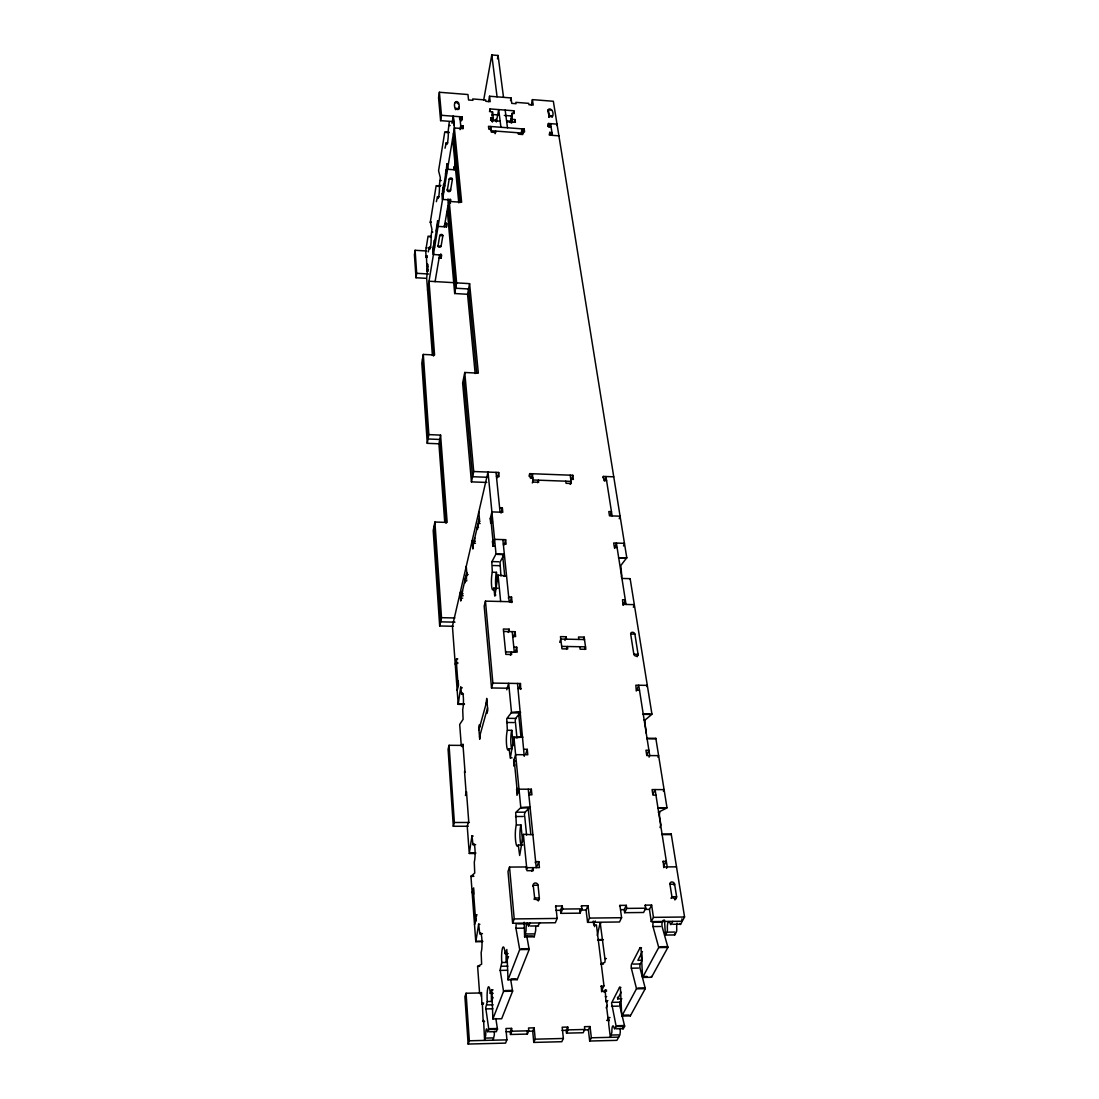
<?xml version="1.0" encoding="UTF-8"?>
<svg xmlns="http://www.w3.org/2000/svg" width="1099" height="1099" viewBox="0 0 1099 1099"><rect width="100%" height="100%" fill="white"/><g stroke="black" fill="none" stroke-linecap="round" stroke-linejoin="round"><path stroke-width="1.5" d="M551.602 110.092L548.387 109.845L549.294 115.574L552.509 115.821A1.649 1.003 12.9 0 1 549.349 115.766C544.032 104.652 556.218 108.581 552.22 117.14M539.375 898.35L538.015 900.163L534.773 899.119L533.221 885.272A2.473 2.225 27.7 0 1 535.405 882.978A2.473 2.225 27.7 0 1 538.043 885.231L539.375 898.35L538.524 900.521M464.396 704.418L458.214 704.349L460.769 686.614L461.553 694.252A8.971 1.333 -89 0 1 463.338 697.109A8.971 1.333 -89 0 1 462.706 709.473L463.091 719.337L459.698 724.433L461.292 745.974M428.239 251.918L429.324 247.275A7.226 0.865 -86.9 0 0 430.561 246.835A7.226 0.865 -86.9 0 0 431.055 236.628L431.948 229.375L430.327 222.053L436.152 185.662L440.273 185.951M436.372 201.68L437.526 196.666A7.473 0.907 -86.7 0 0 438.858 195.856A7.473 0.907 -86.7 0 0 439.366 185.333L440.328 177.695L438.57 170.73L444.779 131.894L449.024 132.21M445.026 148.214L446.263 142.76A7.762 0.962 -86.4 0 0 447.691 141.592A7.762 0.962 -86.4 0 0 448.227 130.699L449.216 122.332M482.612 941.637L475.785 941.733L470.949 876.398L474.727 873.046L474.287 862.014A9.74 1.497 -89.9 0 0 474.96 848.909A9.74 1.497 -89.9 0 0 472.968 844.636L471.993 835.789L469.273 853.415L467.24 826.269L468.696 821.214L466.484 791.678L465.413 795.525M426.522 250.998L415.106 250.284L414.433 254.721L415.999 277.745L426.192 278.335M621.375 576.948A9.699 2.363 -88.8 0 1 621.746 575.684L620.825 565.518L626.773 557.743L553.346 101.273L532.411 99.624L533.221 105.064L528.935 104.721L528.743 103.361L515.871 102.344L516.063 103.718L511.763 103.375L511.035 97.935L489.55 96.231L490.209 101.685L485.882 101.342L485.717 99.982L472.735 98.951L472.886 100.325L468.545 99.982L467.954 94.528L439.38 92.261L438.556 97.619L440.617 120.656L452.582 121.563M479.617 993.606L477.612 966.378L481.623 964.166L481.142 952.435A10.248 1.58 89.6 0 0 481.857 938.889A10.248 1.58 89.6 0 0 479.727 933.697L478.683 924.08L475.812 941.637M415.999 277.745L416.686 273.308L415.106 250.284M440.617 120.656L441.468 115.299L439.38 92.261M506.776 689.801L508.658 683.331L511.502 712.495L506.749 718.65L507.353 730.286A10.702 1.868 -89.5 0 0 506.57 744.916A10.702 1.868 -89.5 0 0 509.098 748.707L510.293 758.228L513.906 737.086L522.973 737.154L515.294 737.663M431.399 236.395L428.061 236.189L425.698 250.943L426.178 257.317L427.168 257.386M426.178 257.317L426.412 255.833L427.415 255.902M428.308 265.917L426.81 265.821L427.044 264.337L428.047 264.406M428.212 271.206L427.209 271.151L427.044 264.337M427.209 271.151L427.442 269.667L428.445 269.736M452.06 123.322L453.228 116.206L461.635 202.271L449.257 201.433L447.444 212.121L454.684 293.529L467.556 294.271L475.166 373.55M455.494 109.666C451.373 99.377 460.797 98.786 458.997 108.581A1.662 1.017 10.8 0 1 457.459 109.488A1.662 1.017 10.8 0 1 455.714 108.32L458.997 108.581L458.846 107.139M434.531 245.846L433.501 245.791L432.992 248.869L433.446 254.528L441.674 255.037L441.152 258.1L439.105 257.963M451.071 199.991L442.554 199.427L442.609 190.457L442.732 191.872L443.79 191.94M443.185 189.11L443.598 184.385L443.735 185.8L444.793 185.868M445.562 174.631L446.002 169.85L446.125 171.252L447.197 171.334M446.592 168.435L447.018 163.614L447.54 169.287L456.195 169.905M437.745 222.122L433.102 250.284L433.446 254.528M447.156 165.029L442.183 195.169L442.554 199.427M458.173 103.993L458.393 102.647M427.552 290.095L454.368 127.965L463.242 128.624L462.94 125.794L460.742 125.629L460.055 129.641M437.993 245.97L439.737 235.543A1.58 1.181 -4.2 0 1 441.496 234.458A1.58 1.181 -4.2 0 1 442.856 235.736L441.097 246.162A1.566 1.168 -4.1 0 1 439.353 247.22A1.566 1.168 -4.1 0 1 437.993 245.97L441.097 246.162M449.175 179.123L447.32 190.264A1.621 1.25 -4.6 0 0 448.708 191.624A1.621 1.25 -4.6 0 0 450.521 190.484L452.403 179.343A1.635 1.264 -4.7 0 0 451.016 177.969A1.635 1.264 -4.7 0 0 449.189 179.123L452.403 179.343M459.533 118.5L459.822 116.714L461.017 128.459M461.346 120.876L462.033 116.879L441.468 115.299M435.08 281.701L439.614 254.899M448.942 199.853L444.381 226.779L444.257 225.364M455.467 161.306L454.038 169.754L453.763 166.911M453.612 282.663L429.022 281.22L434.572 354.991L423.307 354.428L421.81 363.233L427.264 443.323L438.927 443.79L440.589 435.108L428.857 434.613L427.264 443.323M506.392 575.958L498.081 575.148L494.852 596.18L493.822 588.116A9.836 1.635 -88.5 0 1 491.61 585.932A9.836 1.635 -88.5 0 1 492.311 572.208L491.803 561.919L496.006 553.965L488.011 472.062L452.431 626.238L458.214 704.349M462.487 128.459L462.94 125.794M437.223 225.295L437.622 220.707L438.089 226.38L446.469 226.916L447.018 223.729L444.916 223.592M483.656 100.243L491.789 54.95L498.067 55.472L503.521 97.33M488.574 101.548L489.55 96.231M454.684 293.529L456.635 282.883L449.257 201.433M497.462 58.824L498.067 55.472M489.522 111.59L490.017 108.925L513.837 110.779L514.208 113.54L512.038 113.376L510.224 122.621M490.58 120.382L491.074 117.717L493.259 117.881L492.517 121.865M491.775 115.848L492.517 111.864L490.346 111.7L490.017 108.925M490.113 129.586L490.69 126.495L491.349 132.155L495.759 132.484L495.58 131.069L495.072 133.721M467.556 294.271L469.589 283.638L456.635 282.883M510.513 100.572L511.035 97.935M513.302 113.431L513.837 110.779M512.326 122.03L512.038 113.376M514.497 122.209L515.019 119.557L512.848 119.393M440.589 435.108L447.156 522.423L434.902 522.039L433.198 530.57L439.682 625.977L453.406 626.265M469.589 283.638L478.34 373.152L464.753 372.479L462.638 383.029L471.43 481.884L486.775 482.434M521.407 131.949L522.039 128.871L522.808 134.518L518.426 134.188L518.233 132.773M521.874 134.339L522.41 131.688L524.594 131.853L524.196 129.036L488.478 126.33L488.808 129.146L491.006 129.311M523.385 133.006L524.196 129.036M531.325 104.9L532.411 99.624M597.238 935.483L600.191 922.679L605.123 960.251L604.807 962.436L600.741 963.741M548.085 110.999L548.374 109.68M549.005 116.892L549.294 115.574L548.909 117.332M547.769 126.426L548.401 123.486L557.028 124.146L556.726 125.465M548.648 127.168L548.401 123.486M439.682 625.977L441.51 617.679L434.902 522.039M471.43 481.884L473.71 471.526L464.753 372.479M549.788 127.168L550.558 123.651L552.399 135.342M549.198 134.998L549.788 132.361L551.959 132.526L551.368 135.163M460.591 598.996L466.759 572.497M472.694 546.931L479.37 518.151M461.264 596.111L460.756 601.029L460.124 592.938L461.594 592.965M463.228 595.754L461.992 595.727L462.514 590.781M466.732 578.019L465.481 577.978L464.959 582.992L464.795 580.959L466.649 581M466.251 566.37L466.924 574.543L466.223 577.538L466.058 575.491L467.309 575.519M475.496 543.263L474.205 543.236L474.768 538.002M480.112 523.522L478.807 523.481L479.562 520.225L478.807 511.942M532.754 834.718L523.412 834.333L519.662 855.462L518.261 844.994A11.278 2.019 89.9 0 1 515.541 840.158A11.278 2.019 89.9 0 1 516.351 824.978L515.692 812.518L520.802 807.586L513.906 737.086M497.462 477.653L498.699 472.474L473.71 471.526M455.247 664.318L456.552 658.878L457.775 658.905M492.036 523.124L490.676 523.083L490.25 518.742L491.899 511.9L502.793 512.271L502.353 507.944L499.633 507.848M456.538 664.4L456.552 658.878M490.676 523.083L491.088 521.379L492.448 521.421M457.871 682.204L458.201 680.858L458.517 685.089L457.184 690.46M494.275 546.189L492.901 546.148L492.476 541.711L492.888 540.021L494.262 540.062M492.901 546.148L494.577 539.362L505.622 539.691L506.089 544.156L503.315 544.074M501.075 513.082L502.353 507.944M463.036 745.41L449.065 745.301L448.076 749.23L453.31 826.283L468.256 826.256M508.37 598.227L508.7 596.977L511.543 597.045L512.024 601.757L485.456 601.126L484.178 606.14L491.528 687.974L508.7 688.221M511.502 712.495C530.79 709.762 512.931 714.941 515.445 722.579L516.97 737.951M504.317 544.788L505.622 539.691M484.59 1021.452L483.175 1021.479L483.601 1020.38L484.59 1040.41L485.744 1035.148A6.154 0.962 89.1 0 1 486.253 1029.241A6.154 0.962 89.1 0 1 487.352 1030.972L487.764 1032.043L488.821 1029.488L485.731 1007.797L487.269 1001.519A10.729 1.69 89.2 0 1 488.011 987.575A10.729 1.69 89.2 0 1 490.291 993.4L493.176 993.345M529.031 476.224L529.704 473.642L572.799 475.276L573.376 479.411L570.738 479.315M531.188 478.23L532.369 473.751L533.358 482.076L538.675 482.269L538.414 480.181L537.727 482.749M462.239 746.716L462.926 744.092L465.042 772.405M532.328 482.969L533.125 479.988L571.054 481.389L570.175 484.371M535.804 926.484A6.814 1.278 89.1 0 0 535.694 930.496L534.224 936.801L524.621 936.925L526.064 930.606A6.814 1.236 89.2 0 1 526.696 923.833A6.814 1.236 89.2 0 1 528.124 925.303L528.66 926.32L529.993 923.036M510.17 602.046L511.543 597.045M511.791 602.595L512.024 601.757M478.93 729.791L486.926 700.75M453.31 826.283L454.368 822.492L449.065 745.301M491.528 687.974L492.874 683.097L485.456 601.126M508.191 632.447L509.112 629.15L503.342 629.026L505.828 654.386L511.653 654.496L511.406 652.009L510.472 655.292M479.521 736.893L487.558 707.935M520.802 807.586C541.45 805.732 521.86 808.438 524.745 816.502L526.586 835.075M513.714 636.637L515.115 631.691L503.589 631.458M515.294 652.105L516.709 647.187L513.81 647.132M571.672 479.123L572.799 475.276M516.173 923.888L515.939 928.243L519.717 949.605L508.013 979.841L517.189 979.676L529.182 949.467L526.696 935.757M519.003 688.359L520.459 683.509L492.874 683.097M520.734 689.43L520.459 683.509M472.158 892.745L473.683 887.882L473.683 894.174M514.662 764.822L514.167 766.374L513.645 760.948L515.623 754.67L527.795 754.752L527.245 749.326L524.209 749.312M602.939 477.708L603.337 476.43L613.764 476.829M604.587 480.826L605.947 476.526L612.129 515.926M523.371 834.457L526.971 870.696L533.358 870.655L533.056 867.647L531.696 871.356M559.721 642.338L560.778 639.068L584.531 639.536M524.25 756.304L517.505 683.468M525.707 754.051L527.245 749.326M564.968 640.429L566.164 636.747L560.463 636.637L561.974 648.836L567.716 648.946L567.4 646.5L566.589 648.946M477.062 914.753L475.702 914.766L475.304 915.962L476.664 915.948M528.839 794.824L531.93 794.824L531.353 789.219L519.003 789.178L516.97 795.346L516.942 788.23M474.521 924.712L476.087 919.959L475.702 914.766M610.206 515.445L611.456 511.653L608.805 511.557L609.478 515.829L620.097 516.187L619.245 518.714M529.787 793.849L531.353 789.219M583.349 639.563L584.187 637.118L578.5 636.994L578.83 639.426M614.575 548.415L616.388 543.071L626.032 604.45M481.307 996.381L481.046 992.96L466.072 993.249L464.904 996.642L468.133 1044.05L505.554 1043.116L506.9 1039.86L505.952 1028.499L511.612 1028.376L511.846 1031.205L510.486 1034.475L527.355 1034.077L528.784 1030.807L528.523 1027.977L534.155 1027.853L535.227 1039.173L533.771 1042.415L561.809 1041.715L563.375 1038.473L562.18 1027.194L567.757 1027.07L568.073 1029.873L566.493 1033.142L583.157 1032.744L584.792 1029.475L584.476 1026.672L590.039 1026.548L591.344 1037.786L589.682 1041.028L616.91 1040.355L619.932 1034.832L620.262 1031.934A6.072 1.387 87.6 0 1 620.344 1028.417M526.339 867.715L526.6 866.974L509.524 867.07L507.999 871.521L512.642 923.242L555.366 922.734L557.152 918.448L555.806 906.029L562.262 905.961L562.606 909.052L560.806 913.365L580.052 913.159L581.921 908.859L581.563 905.782L587.979 905.713L589.476 918.077L587.567 922.363L619.52 921.979L621.581 917.72L619.918 905.397L626.279 905.329L626.705 908.406L624.63 912.692L643.602 912.486L645.759 908.2L645.305 905.15L651.638 905.081L653.452 917.363L651.254 921.608L682.245 921.25L681.861 918.874M584.627 649.44L585.52 646.844L561.685 646.391M623.531 545.983L624.452 543.318L613.695 542.988L614.382 547.398L617.088 547.481M610 1017.55L608.626 1017.578L608.736 1024.241L610.357 1037.319L611.909 1032.126A6.072 1.36 87.7 0 1 612.541 1026.301A6.072 1.36 87.7 0 1 614.135 1027.991L614.739 1029.049L616.182 1026.507L611.58 1002.975L619.493 987.452L620.908 987.424M481.101 993.62L481.513 992.493L481.884 1004.225L483.299 1004.198M526.133 869.172L526.668 867.688L539.43 867.619L538.826 861.643L535.639 861.657L535.227 862.784M622.954 605.206L622.529 599.724L625.29 599.793L623.504 604.725M481.884 1004.225L482.31 1003.099L483.711 1003.071M468.133 1044.05L469.342 1040.78L466.072 993.249M512.642 923.242L514.222 918.929L509.524 867.07M633.354 607.266L634.329 604.656L623.257 604.381M537.164 866.094L538.826 861.643M490.291 993.4L491.775 989.649L492.888 1018.938L501.666 1018.746L512.601 991.202L510.801 980.267M508.123 953.589L505.1 953.63A11.141 1.855 89.3 0 0 502.586 947.888A11.141 1.855 89.3 0 0 501.79 962.504L500.141 969.854L503.548 991.38L492.888 1018.938M505.1 953.63L506.845 949.55L508.013 979.841M532.809 886.371L533.221 885.272L538.043 885.231M487.269 1001.519L491.555 1001.436L493.08 997.397M501.79 962.504L506.282 962.436L508.507 956.528M534.114 899.477L534.526 898.391M538.208 900.878L539.334 897.965L534.485 898.007M637.145 656.735L638.079 654.303L634.879 634.123A2.184 1.731 21.8 0 0 632.488 632.282A2.184 1.731 21.8 0 0 630.675 634.041L633.835 654.235A2.198 1.758 22.5 0 0 636.252 656.103A2.198 1.758 22.5 0 0 638.079 654.303L633.835 654.235M493.149 1040.204L494.33 1034.942A6.154 0.989 89 0 1 494.426 1031.384M496.102 1031.37L497.49 1029.282L495.855 1018.553M537.961 925.798L539.733 922.913M636.294 691.051L635.84 685.199L647.311 685.364L646.816 686.573M636.788 690.021L638.711 685.24L649.743 755.576L649.069 757.129M555.503 906.757L555.806 906.029M510.486 1034.475L510.252 1031.659L511.612 1028.376M560.806 913.365L560.463 910.288L562.262 905.961M646.885 754.889L648.905 750.232L645.951 750.205L646.789 755.562L658.617 755.645L657.93 757.197M581.247 906.496L581.563 905.782M533.771 1042.415L532.713 1031.123L534.155 1027.853M587.567 922.363L586.069 910.027L587.979 905.713M500.924 575.945L500.031 562.139L504.359 554.212L496.006 553.965M595.232 920.948L594.161 923.297L594.586 926.663M652.998 794.151L655.086 789.59L667.217 866.905L666.489 868.361M663.37 791.143L664.084 789.618L652.078 789.577L652.943 795.113L655.952 795.126M619.575 906.112L619.918 905.397M566.493 1033.142L566.191 1030.34L567.757 1027.07M624.63 912.692L624.218 909.629L626.279 905.329M600.961 986.421L603.969 985.803L596.414 924.918L593.748 924.946L593.281 921.099M662.834 861.767L666.296 861.012L664.098 865.408M602.293 989.169L603.969 985.803M601.634 991.834L601.249 985.858M663.755 867.647L663.205 861.025M644.948 905.864L645.305 905.15M604.079 992.342L605.206 990.103L606.566 990.075M589.682 1041.028L588.377 1029.818L590.039 1026.548M651.254 921.608L649.454 909.368L651.638 905.081M607.307 1001.656L605.934 1001.684L605.206 990.103M605.934 1001.684L607.871 1000.543M606.195 1008.003L607.184 1006.066L606.511 1000.571M641.5 947.805L640.03 947.819L631.595 964.111A3.118 0.742 87.9 0 0 631.334 968.192L636.335 988.042A3.16 0.756 87.7 0 1 636.472 988.825L621.8 1016.08L630.331 1015.888L645.264 988.66A3.16 0.769 87.6 0 0 645.127 987.877L640.016 968.054A3.118 0.756 87.8 0 1 640.264 963.96L642.214 960.265A10.976 2.693 87.9 0 1 641.816 953.973M674.058 885.286L674.621 884.2A2.473 2.129 34.9 0 0 671.929 881.975A2.473 2.129 34.9 0 0 669.937 884.242L672.066 897.512L675.459 898.9L676.668 897.114L674.621 884.2L669.937 884.242M621.883 998.799L617.707 998.881L621.196 992.191M642.448 951.569L637.873 960.334L642.214 960.265M607.088 1020.504L608.626 1017.578M671.159 898.213L671.901 896.784L676.613 896.729L674.896 899.957M607.225 1020.669L608.09 1019.02L606.621 1007.165A2.171 1.964 43.5 0 1 607.335 1005.42M671.407 898.226L671.97 897.155M616.333 1028.815L623.339 1028.65L624.617 1026.315A3.05 0.701 87.6 0 0 624.479 1025.546L619.85 1006.093A3.009 0.687 87.8 0 1 620.083 1002.192L620.976 1000.488M640.03 947.819A3.173 0.769 87.9 0 1 641.102 949.44L642.53 976.53A3.215 0.783 87.7 0 0 642.613 977.423L651.515 977.272L667.876 947.448A3.297 0.852 87.7 0 0 667.711 946.637L662.065 926.457A3.242 0.838 87.9 0 1 662.326 922.171L663.398 920.138M675.528 899.257L676.091 898.185M642.613 977.423L658.699 947.572A3.297 0.838 87.8 0 0 658.535 946.775L652.998 926.567A3.242 0.811 88 0 1 653.273 922.267M677.108 923.146A6.704 1.786 87.7 0 0 676.723 928.724A3.338 0.879 87.8 0 1 676.325 932.048L674.745 934.933L665.431 935.057L666.997 932.172A3.338 0.865 87.8 0 0 667.381 928.834A6.718 1.745 87.8 0 1 668.165 922.157A6.718 1.745 87.8 0 1 670.198 923.6A3.366 0.879 87.9 0 0 671.214 924.314L672.822 921.36M672.794 924.3L680.624 924.204L684.567 917.006L671.228 834.059L662.065 834.072A3.242 0.852 88.7 0 0 661.873 834.622M618.476 557.894L626.773 557.743M626.595 558.127L619.836 557.935M643.849 719.804L645.278 719.818L651.721 714.446A3.022 0.783 89.9 0 0 651.927 714.103L630.139 578.651L621.938 578.445M658.342 812.257L666.763 808.053A3.173 0.838 89 0 0 666.997 807.738L655.828 738.322L647.023 738.253A3.077 0.783 89.7 0 0 646.858 738.803M469.342 1040.78L506.9 1039.86M535.227 1039.173L563.375 1038.473M591.344 1037.786L618.682 1037.126M490.181 1028.664L497.394 1028.499M617.459 1025.71L624.479 1025.546M488.821 1029.488L497.49 1029.282M616.182 1026.507L624.617 1026.315M489.343 1031.81L496.542 1031.631M511.846 1031.205L528.784 1030.807M568.073 1029.873L584.792 1029.475M506.021 1031.755L510.252 1031.659M528.509 1031.233L532.713 1031.123M562.015 1030.436L566.191 1030.34M584.228 1029.914L588.377 1029.818M485.483 1038.102L492.627 1037.923M611.593 1035.038L618.545 1034.873M485.772 1008.909L492.901 1008.772M611.539 1006.272L618.462 1006.121M619.493 987.452A3.05 0.701 87.9 0 1 620.468 989.1L621.718 1015.215L628.834 1015.05M605.315 996.669L606.675 996.642M487.407 1004.926L493.121 1004.816M613.16 1002.329L620.083 1002.192M511.021 978.879L515.61 978.797M642.53 976.53L646.981 976.448M491.596 989.883L493.053 989.856M504.977 990.556L512.505 990.405M637.805 988.015L645.127 987.877M503.548 991.38L512.601 991.202M636.472 988.825L645.264 988.66M601.909 991.284L606.579 991.188M477.612 966.378L479.672 966.337M600.741 964.139L603.433 964.098M501.886 966.241L507.834 966.145M633.038 964.084L640.264 963.96M500.169 970.403L507.614 970.28M631.334 968.192L638.574 968.068M521.187 948.767L529.072 948.657M660.073 946.747L667.711 946.637M519.717 949.605L529.182 949.467M658.699 947.572L667.876 947.448M605.041 958.603L606.401 958.575M479.727 933.697L482.488 933.669M525.762 933.985L533.784 933.889M666.997 932.172L674.772 932.062M526.16 935.963L532.562 935.881M477.254 941.266L482.708 941.197M597.705 939.618L603.021 939.549M597.568 940.057L602.884 939.988M514.222 918.929L557.152 918.448M589.476 918.077L621.581 917.72M653.452 917.363L684.567 917.006M478.518 924.328L479.892 924.314M517.739 923.874L525.514 923.778M599.848 922.899L601.18 922.885M654.784 922.253L662.326 922.171M530.446 926.017L538.537 925.921M515.939 928.243L523.715 928.147M652.998 926.567L660.554 926.471M562.606 909.052L581.921 908.859M626.705 908.406L645.759 908.2M555.654 910.343L560.463 910.288M581.289 910.082L586.069 910.027M621.045 909.67L624.218 909.629M644.742 909.423L649.454 909.368M471.059 876.15L473.724 876.137M470.949 876.398L473.614 876.384M664.126 866.919L676.503 866.85M472.968 844.636L475.633 844.636M518.261 844.994L522.918 844.98M470.674 853.044L475.936 853.016M469.259 853.511L475.18 853.483M663.411 834.608L671.036 834.594A3.242 0.865 88.6 0 1 671.228 834.059M471.842 836.092L473.174 836.092M517.313 812.188L524.979 812.202M515.541 816.502L523.22 816.502M454.368 822.492L469.355 822.478M516.351 824.978L520.967 824.978L522.588 841.642M666.997 807.738L657.93 807.724A3.187 0.824 89 0 1 657.765 807.985M520.638 807.916L528.427 807.916M657.71 808.04L665.266 808.053M516.434 789.769L517.972 789.783M510.595 757.815L512.093 757.829M513.645 760.948L515.17 760.948M648.314 738.816L655.65 738.885A3.063 0.811 89.6 0 1 655.828 738.322M509.098 748.707L511.337 748.721M506.612 722.483L513.975 722.565M507.353 730.286L511.791 730.327L513.274 745.658M651.927 714.103L643.217 714.007A3.022 0.769 90 0 1 643.011 714.35L650.278 714.432M511.351 712.853L518.824 712.935M508.301 718.334L515.665 718.416M461.553 694.252L463.435 694.28M458.31 703.882L464.479 703.951M518.027 688.578L520.981 688.62M636.623 690.241L639.494 690.282M461.072 687.795L462.308 687.809M456.868 663.04L458.091 663.054M505.581 651.913L517.217 652.119L516.709 647.187M630.675 634.041L634.879 634.123M512.725 636.5L515.61 636.555L515.115 631.691M441.51 617.679L454.862 617.981M454.972 622.144L440.603 621.842L434.05 526.311M461.429 598.144L462.665 598.172M493.822 588.116L497.984 588.212M463.064 593.721L461.827 593.694L461.992 595.727M494.481 594.999L495.869 595.026M492.311 572.208L496.446 572.332L497.325 581.385M466.924 574.543L468.174 574.571M503.589 575.876L504.991 575.917M465.646 580.025L466.896 580.052M497.27 554.404L504.221 554.597M491.871 561.575L498.74 561.768M493.053 565.518L499.908 565.697M473.683 540.804L472.158 540.763L472.872 548.992L473.422 543.785M475.304 541.203L474.026 541.161L474.205 543.236M492.476 541.711L493.849 541.752M478.532 527.383L477.241 527.341L477.419 529.416L477.983 524.113M490.25 518.742L491.61 518.783M479.92 521.448L478.614 521.407L478.807 523.481M487.956 477.296L472.57 476.719L463.696 377.768M496.446 476.54L499.125 476.636L498.699 472.474M532.85 477.9L530.199 477.804L529.704 473.642M606.593 480.661L603.983 480.565L603.337 476.43M427.25 267.112L428.253 267.181M427.016 268.596L428.019 268.664M416.686 273.308L428.624 274.008M434.641 247.261L433.61 247.193L433.501 245.791M429.324 247.275L430.835 247.371M426.206 247.811L427.195 247.879M431.797 232.026L432.814 232.095M439.737 235.543L442.856 235.736M429.077 236.697L431.083 236.821M430.327 222.053L431.33 222.122M430.368 222.383L431.371 222.451M450.508 203.274L448.378 203.136L448.007 198.878M439.366 185.333L440.933 185.443M437.21 186.184L440.301 186.404M443.062 187.695L444.12 187.778M442.059 193.754L443.117 193.822M437.526 196.666L439.092 196.762M445.438 173.216L446.51 173.299M440.163 180.428L441.207 180.511M446.455 167.021L447.54 167.089M446.263 142.76L447.87 142.884M449.065 125.465L450.15 125.547M491.198 130.74L522.629 133.103M558.896 135.836L550.228 135.177L549.788 132.361M445.864 132.43L449.051 132.663M492.434 114.502L499.207 115.024M504.304 115.422L511.09 115.945M491.445 119.777L496.514 120.176M506.666 120.945L511.749 121.33M500.155 121.178L491.418 120.519L491.074 117.717M506.694 121.687L515.404 122.346L515.019 119.557M460.11 119.516L462.322 119.681L462.033 116.879M548.841 126.275L550.997 126.44M455.137 102.564L458.42 102.825M609.217 1020.476L608.09 1019.02M570.189 475.18L571.315 483.478L566.04 483.285L565.751 481.197M584.187 637.118L585.836 649.289L580.121 649.179L579.791 646.734M510.994 118.665L511.598 123.184M505.183 110.106L507.477 127.759M566.164 636.747L566.48 639.178M491.789 54.95L497.078 96.822M500.924 127.264L498.685 109.598L496.35 121.934L496.02 119.173M602.17 988.18L602.554 991.38M492.517 111.864L493.259 117.881M491.72 118.678L492.077 121.687M579.681 910.096L580.052 913.159M496.02 472.378L500.072 512.175M502.861 539.609L509.18 601.689M512.23 631.637L514.305 652.064M528.262 789.206L536.243 867.633M502.71 555.97L504.771 576.426M518.618 713.622L520.995 737.195M528.111 807.779L530.803 834.443M509.112 629.15L509.345 631.568M453.228 116.206L454.079 125.011M498.081 575.148L500.649 601.483M453.489 133.309L460.193 202.546M476.746 373.358L468.572 288.968L455.659 288.226L448.351 206.791M490.662 517.038L493.314 544.458M514.14 759.382L517.478 793.808M452.609 138.625L458.778 202.807M450.398 189.069L450.521 190.484L447.32 190.264L447.238 189.413M527.108 1031.26L527.355 1034.077M450.123 199.015L450.37 201.859M534.224 936.801L534.155 935.853M446.098 222.671L446.469 226.916M524.621 936.925L524.168 922.212M486.115 703.717L486.72 698.373L487.764 710.352L486.939 713.306L486.733 710.902M517.189 979.676L517.134 978.769M440.795 253.855L441.152 258.1M479.714 726.947L479.521 724.584L478.738 727.428L479.714 739.256L480.304 734.063M436.784 227.933L436.674 226.531L436.262 231.092M434.545 241.519L434.435 240.104L434.036 244.624M426.412 255.833L426.81 265.821M427.442 269.667L426.687 278.363L432.388 355.417M482.31 1003.099L483.175 1021.479M428.294 285.671L433.542 356.049M446.015 523.275L439.765 439.463L428.047 438.982L422.552 358.851M456.236 660.252L458.187 686.435M464.52 771.416L466.306 795.305M473.298 889.105L475.688 921.154M438.927 443.79L444.752 522.396M423.307 354.428L428.857 434.613M664.524 920.028L665.335 934.136A3.338 0.865 87.8 0 0 665.431 935.057M496.157 588.707A9.836 1.662 -88.5 0 1 496.446 572.332M506.282 962.436A11.141 1.882 89.2 0 1 506.172 953.547M491.555 1001.436A10.729 1.717 89.2 0 1 491.473 992.878M521.269 845.529A11.278 2.047 89.8 0 1 519.923 835.693A11.278 2.047 89.8 0 1 520.967 824.978M511.763 749.078A10.702 1.896 -89.5 0 1 510.788 739.915A10.702 1.896 -89.5 0 1 511.791 730.327M629.988 579.228A2.816 0.701 -88.8 0 1 630.139 578.651M630.331 1015.888A3.091 0.728 87.6 0 1 630.249 1015.023M621.8 1016.08A3.091 0.714 87.7 0 1 621.718 1015.215M623.339 1028.65A3.036 0.701 87.6 0 1 622.515 1027.799M680.624 924.204A3.366 0.893 87.8 0 1 679.58 923.49M674.745 934.933A3.338 0.879 87.7 0 1 674.635 934.013M651.515 977.272A3.201 0.797 87.6 0 1 651.419 976.379M617.707 998.881A10.578 2.418 87.8 0 1 617.528 997.219M645.278 719.818A2.981 0.769 89.9 0 0 645.031 723.925L646.239 731.604A10.537 2.706 89.7 0 0 645.814 732.827M659.826 812.271A3.146 0.824 88.9 0 0 659.565 816.516L660.884 824.854A11.1 2.912 88.7 0 0 660.059 827.561"/></g></svg>
